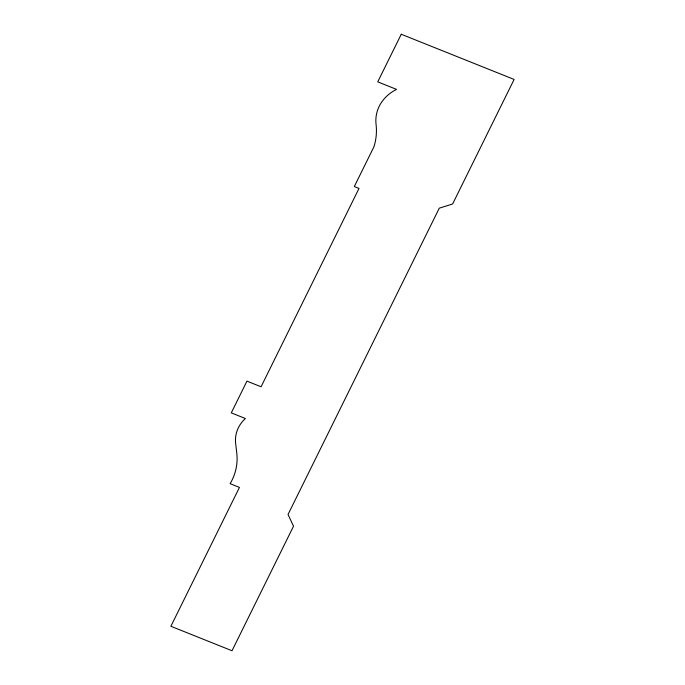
<?xml version="1.0" encoding="UTF-8"?>
<svg xmlns="http://www.w3.org/2000/svg" width="685" height="685" viewBox="0 0 685 685"><rect width="100%" height="100%" fill="white"/><g stroke="black" fill="none" stroke-linecap="round" stroke-linejoin="round"><path stroke-width="1.03" d="M401.256 34.25L377.743 81.857L396.555 89.392A44.191 37.803 9 0 0 376.065 124.413A72.713 62.189 9 0 1 373.959 146.744L354.316 186.525L359.017 188.409L261.071 386.777L246.96 381.125L231.29 412.867L245.393 418.518A38.257 32.717 9 0 0 235.657 443.512L236.77 453.016A65.426 55.964 9 0 1 230.117 483.678L239.45 487.412L170.882 626.27L232.018 650.75L293.522 526.2L288.034 514.495L439.29 208.163L452.614 203.993L514.118 79.443L401.256 34.25"/></g></svg>
